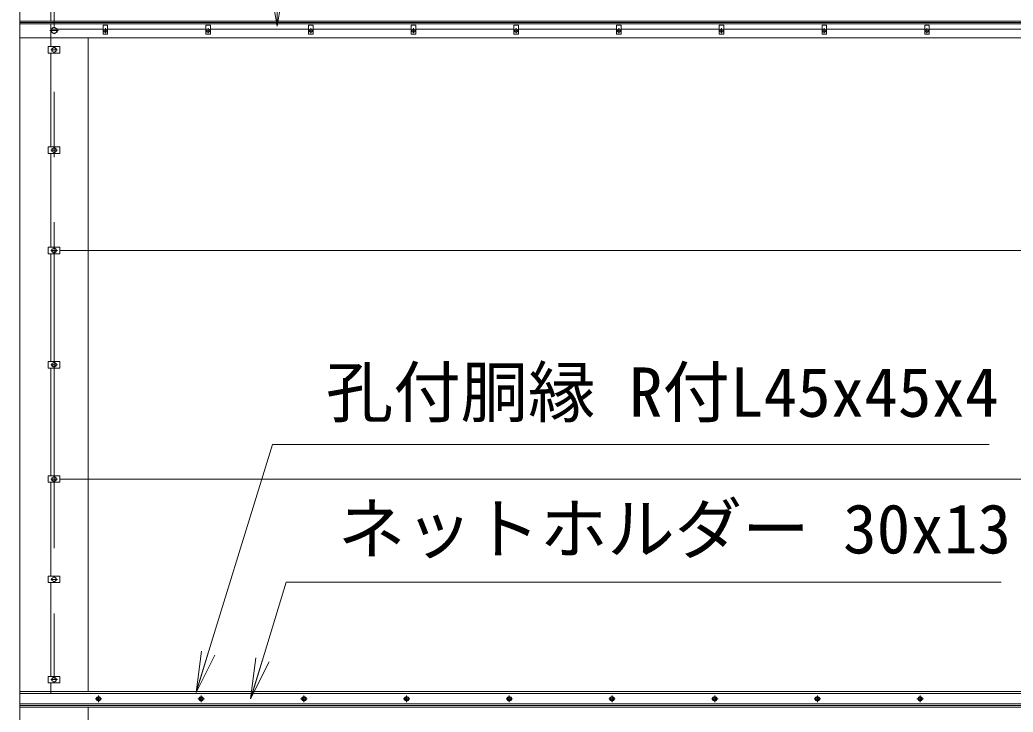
# Model space of a CAD drawing. Units: millimetres at full size; details may follow other scales. Extents: x -12600 to 12600, y -8910 to 8910.
# Drawn here: x -9497 to -6595, y -1998 to 25 of the extents above; entities that cross this region are included whole.
import ezdxf
from ezdxf.enums import TextEntityAlignment as Align

# ---------------------------------------------------------------- set-up
doc = ezdxf.new("R2010")
doc.units = ezdxf.units.MM
doc.header["$LTSCALE"] = 30
doc.linetypes.add('USER1', pattern=[50.8, 31.75, -6.35, 6.35, -6.35])
for name, color, linetype, lineweight in [('0-0_D-STR-TXT', 7, 'Continuous', 13), ('0-2_D-BMK', 2, 'USER1', 13), ('0-3_D-STR3', 3, 'Continuous', 13), ('0-4_D-STR1', 1, 'Continuous', 18), ('0-6_0', 7, 'Continuous', 18)]:
    doc.layers.add(name, color=color, linetype=linetype, lineweight=lineweight)
doc.styles.add('ＭＳ ゴシック', font='')
doc.styles.get('ＭＳ ゴシック').set_extended_font_data('MS Gothic')

# ---------------------------------------------------------------- blocks, each defined once
blk = doc.blocks.new('_Open')
at = {"layer": '0-6_0'}
blk.add_line((-30, 5), (0, 0), dxfattribs=at)
blk.add_lwpolyline([(-30, -5), (0, 0), (-30, 0)], dxfattribs=at)

msp = doc.modelspace()

# ---------------------------------------------------------------- linework, layer by layer
at = {"layer": '0-0_D-STR-TXT'}
msp.add_line((-8745.65, 621.02), (-8745.65, 8.82), dxfattribs=at)
for points in [[(-6665.31, -1215.84), (-8758.95, -1215.84), (-8981.89, -1938.15)], [(-6630.2, -1618.06), (-8719.27, -1618.06), (-8822.53, -1957.35)]]:
    msp.add_lwpolyline(points, dxfattribs=at)
at = {"layer": '0-2_D-BMK'}
for p, q in [((-9397.14, -3042.65), (-9397.14, 7077.35)), ((-9247.14, 0.79), (-9247.14, -14.09)), ((-8947.14, 0.79), (-8947.14, -14.09)), ((-8647.14, 0.79), (-8647.14, -14.09)), ((-8347.14, 0.79), (-8347.14, -14.09)), ((-8047.14, 0.79), (-8047.14, -14.09)), ((-7747.14, 0.79), (-7747.14, -14.09)), ((-7447.14, 0.79), (-7447.14, -14.09)), ((-7147.14, 0.79), (-7147.14, -14.09)), ((-6847.14, 0.79), (-6847.14, -14.09)), ((-9384.39, -5.65), (-9409.89, -5.65)), ((-9254.58, -6.65), (-9239.71, -6.65)), ((-8954.58, -6.65), (-8939.71, -6.65)), ((-8654.58, -6.65), (-8639.71, -6.65)), ((-8354.58, -6.65), (-8339.71, -6.65)), ((-8054.58, -6.65), (-8039.71, -6.65)), ((-7754.58, -6.65), (-7739.71, -6.65)), ((-7454.58, -6.65), (-7439.71, -6.65)), ((-7154.58, -6.65), (-7139.71, -6.65)), ((-6854.58, -6.65), (-6839.71, -6.65)), ((-9407.14, -62.65), (-9387.14, -62.65)), ((-9407.14, -355.65), (-9387.14, -355.65)), ((-9407.14, -648.65), (-9387.14, -648.65)), ((-9407.14, -982.65), (-9387.14, -982.65)), ((-9407.14, -1316.65), (-9387.14, -1316.65)), ((-9407.14, -1609.65), (-9387.14, -1609.65)), ((-9407.14, -1902.65), (-9387.14, -1902.65)), ((-9257.47, -1958.65), (-9276.82, -1958.65)), ((-9267.14, -1948.98), (-9267.14, -1968.33)), ((-8957.47, -1958.65), (-8976.82, -1958.65)), ((-8967.14, -1948.98), (-8967.14, -1968.33)), ((-8657.47, -1958.65), (-8676.82, -1958.65)), ((-8667.14, -1948.98), (-8667.14, -1968.33)), ((-8357.47, -1958.65), (-8376.82, -1958.65)), ((-8367.14, -1948.98), (-8367.14, -1968.33)), ((-8057.47, -1958.65), (-8076.82, -1958.65)), ((-8067.14, -1948.98), (-8067.14, -1968.33)), ((-7757.47, -1958.65), (-7776.82, -1958.65)), ((-7767.14, -1948.98), (-7767.14, -1968.33)), ((-7457.47, -1958.65), (-7476.82, -1958.65)), ((-7467.14, -1948.98), (-7467.14, -1968.33)), ((-7157.47, -1958.65), (-7176.82, -1958.65)), ((-7167.14, -1948.98), (-7167.14, -1968.33)), ((-6857.47, -1958.65), (-6876.82, -1958.65)), ((-6867.14, -1948.98), (-6867.14, -1968.33))]:
    msp.add_line(p, q, dxfattribs=at)
at = {"layer": '0-3_D-STR3'}
for p, q in [((-9407.14, 22.35), (-9407.14, 87.85)), ((-9407.14, -53.15), (-9407.14, 12.35)), ((-9253.64, 9.35), (-9253.64, -16.65)), ((-9240.64, 9.35), (-9253.64, 9.35)), ((-9240.64, 9.35), (-9240.64, -16.65)), ((-8953.64, 9.35), (-8953.64, -16.65)), ((-8940.64, 9.35), (-8953.64, 9.35)), ((-8940.64, 9.35), (-8940.64, -16.65)), ((-8653.64, 9.35), (-8653.64, -16.65)), ((-8640.64, 9.35), (-8653.64, 9.35)), ((-8640.64, 9.35), (-8640.64, -16.65)), ((-8353.64, 9.35), (-8353.64, -16.65)), ((-8340.64, 9.35), (-8353.64, 9.35)), ((-8340.64, 9.35), (-8340.64, -16.65)), ((-8053.64, 9.35), (-8053.64, -16.65)), ((-8040.64, 9.35), (-8053.64, 9.35)), ((-8040.64, 9.35), (-8040.64, -16.65)), ((-7753.64, 9.35), (-7753.64, -16.65)), ((-7740.64, 9.35), (-7753.64, 9.35)), ((-7740.64, 9.35), (-7740.64, -16.65)), ((-7453.64, 9.35), (-7453.64, -16.65)), ((-7440.64, 9.35), (-7453.64, 9.35)), ((-7440.64, 9.35), (-7440.64, -16.65)), ((-7153.64, 9.35), (-7153.64, -16.65)), ((-7140.64, 9.35), (-7153.64, 9.35)), ((-7140.64, 9.35), (-7140.64, -16.65)), ((-6853.64, 9.35), (-6853.64, -16.65)), ((-6840.64, 9.35), (-6853.64, 9.35)), ((-6840.64, 9.35), (-6840.64, -16.65)), ((-9407.14, -1.65), (-9253.64, -1.65)), ((-9397.14, -15.47), (-9405.64, -10.56)), ((-9388.64, -10.56), (-9397.14, -15.47)), ((-9240.64, -16.65), (-9253.64, -16.65)), ((-9240.64, -1.65), (-8953.64, -1.65)), ((-8940.64, -16.65), (-8953.64, -16.65)), ((-8940.64, -1.65), (-8653.64, -1.65)), ((-8640.64, -16.65), (-8653.64, -16.65)), ((-8640.64, -1.65), (-8353.64, -1.65)), ((-8340.64, -16.65), (-8353.64, -16.65)), ((-8340.64, -1.65), (-8053.64, -1.65)), ((-8040.64, -16.65), (-8053.64, -16.65)), ((-8040.64, -1.65), (-7753.64, -1.65)), ((-7740.64, -16.65), (-7753.64, -16.65)), ((-7740.64, -1.65), (-7453.64, -1.65)), ((-7440.64, -16.65), (-7453.64, -16.65)), ((-7440.64, -1.65), (-7153.64, -1.65)), ((-7140.64, -16.65), (-7153.64, -16.65)), ((-7140.64, -1.65), (-6853.64, -1.65)), ((-6840.64, -16.65), (-6853.64, -16.65)), ((-6840.64, -1.65), (-6553.64, -1.65)), ((-9414.34, -53.15), (-9379.94, -53.15)), ((-9414.34, -53.15), (-9414.34, -72.15)), ((-9403.64, -58.9), (-9397.14, -55.15)), ((-9397.14, -55.15), (-9390.64, -58.9)), ((-9379.94, -53.15), (-9379.94, -72.15)), ((-9414.34, -72.15), (-9379.94, -72.15)), ((-9407.14, -346.15), (-9407.14, -72.15)), ((-9403.64, -66.41), (-9403.64, -58.9)), ((-9397.14, -70.16), (-9403.64, -66.41)), ((-9390.64, -66.41), (-9397.14, -70.16)), ((-9390.64, -58.9), (-9390.64, -66.41)), ((-9414.34, -346.15), (-9379.94, -346.15)), ((-9414.34, -346.15), (-9414.34, -365.15)), ((-9403.64, -351.9), (-9397.14, -348.15)), ((-9397.14, -348.15), (-9390.64, -351.9)), ((-9379.94, -346.15), (-9379.94, -365.15)), ((-9414.34, -365.15), (-9379.94, -365.15)), ((-9407.14, -639.15), (-9407.14, -365.15)), ((-9403.64, -359.41), (-9403.64, -351.9)), ((-9397.14, -363.16), (-9403.64, -359.41)), ((-9390.64, -359.41), (-9397.14, -363.16)), ((-9390.64, -351.9), (-9390.64, -359.41)), ((-9414.34, -639.15), (-9379.94, -639.15)), ((-9414.34, -639.15), (-9414.34, -658.15)), ((-9414.34, -658.15), (-9379.94, -658.15)), ((-9407.14, -973.15), (-9407.14, -658.15)), ((-9403.64, -644.9), (-9397.14, -641.15)), ((-9403.64, -652.41), (-9403.64, -644.9)), ((-9397.14, -656.16), (-9403.64, -652.41)), ((-9397.14, -641.15), (-9390.64, -644.9)), ((-9390.64, -652.41), (-9397.14, -656.16)), ((-9390.64, -644.9), (-9390.64, -652.41)), ((-9379.94, -639.15), (-9379.94, -658.15)), ((-9379.94, -648.65), (-6406.64, -648.65)), ((-9414.34, -973.15), (-9379.94, -973.15)), ((-9414.34, -973.15), (-9414.34, -992.15)), ((-9403.64, -978.9), (-9397.14, -975.15)), ((-9403.64, -986.41), (-9403.64, -978.9)), ((-9397.14, -990.16), (-9403.64, -986.41)), ((-9397.14, -975.15), (-9390.64, -978.9)), ((-9390.64, -986.41), (-9397.14, -990.16)), ((-9390.64, -978.9), (-9390.64, -986.41)), ((-9379.94, -973.15), (-9379.94, -992.15)), ((-9414.34, -992.15), (-9379.94, -992.15)), ((-9407.14, -1307.15), (-9407.14, -992.15)), ((-9414.34, -1307.15), (-9379.94, -1307.15)), ((-9414.34, -1307.15), (-9414.34, -1326.15)), ((-9414.34, -1326.15), (-9379.94, -1326.15)), ((-9407.14, -1600.15), (-9407.14, -1326.15)), ((-9403.64, -1312.9), (-9397.14, -1309.15)), ((-9403.64, -1320.41), (-9403.64, -1312.9)), ((-9397.14, -1324.16), (-9403.64, -1320.41)), ((-9397.14, -1309.15), (-9390.64, -1312.9)), ((-9390.64, -1320.41), (-9397.14, -1324.16)), ((-9390.64, -1312.9), (-9390.64, -1320.41)), ((-9379.94, -1307.15), (-9379.94, -1326.15)), ((-9379.94, -1316.65), (-6406.64, -1316.65)), ((-9414.34, -1600.15), (-9379.94, -1600.15)), ((-9414.34, -1600.15), (-9414.34, -1619.15)), ((-9414.34, -1619.15), (-9379.94, -1619.15)), ((-9407.14, -1893.15), (-9407.14, -1619.15)), ((-9403.64, -1605.9), (-9397.14, -1602.15)), ((-9403.64, -1613.41), (-9403.64, -1605.9)), ((-9397.14, -1617.16), (-9403.64, -1613.41)), ((-9397.14, -1602.15), (-9390.64, -1605.9)), ((-9390.64, -1613.41), (-9397.14, -1617.16)), ((-9390.64, -1605.9), (-9390.64, -1613.41)), ((-9379.94, -1600.15), (-9379.94, -1619.15)), ((-9414.34, -1893.15), (-9379.94, -1893.15)), ((-9414.34, -1893.15), (-9414.34, -1912.15)), ((-9414.34, -1912.15), (-9379.94, -1912.15)), ((-9407.14, -1943.65), (-9407.14, -1912.15)), ((-9403.64, -1898.9), (-9397.14, -1895.15)), ((-9403.64, -1906.41), (-9403.64, -1898.9)), ((-9397.14, -1910.16), (-9403.64, -1906.41)), ((-9397.14, -1895.15), (-9390.64, -1898.9)), ((-9390.64, -1906.41), (-9397.14, -1910.16)), ((-9390.64, -1898.9), (-9390.64, -1906.41)), ((-9379.94, -1893.15), (-9379.94, -1912.15)), ((-4397.14, -1943.65), (-9497.14, -1943.65)), ((-4397.14, -1973.65), (-9497.14, -1973.65))]:
    msp.add_line(p, q, dxfattribs=at)
for points in [[(-9405.64, -10.56), (-9405.64, -0.75), (-9397.14, 4.16)], [(-9397.14, 4.16), (-9388.64, -0.75), (-9388.64, -10.56)]]:
    msp.add_lwpolyline(points, dxfattribs=at)
for points in [[(-9267.14, -1952.9), (-9272.12, -1955.78), (-9272.12, -1961.53), (-9267.14, -1964.4), (-9262.17, -1961.53), (-9262.17, -1955.78)], [(-8967.14, -1952.9), (-8972.12, -1955.78), (-8972.12, -1961.53), (-8967.14, -1964.4), (-8962.17, -1961.53), (-8962.17, -1955.78)], [(-8667.14, -1952.9), (-8672.12, -1955.78), (-8672.12, -1961.53), (-8667.14, -1964.4), (-8662.17, -1961.53), (-8662.17, -1955.78)], [(-8367.14, -1952.9), (-8372.12, -1955.78), (-8372.12, -1961.53), (-8367.14, -1964.4), (-8362.17, -1961.53), (-8362.17, -1955.78)], [(-8067.14, -1952.9), (-8072.12, -1955.78), (-8072.12, -1961.53), (-8067.14, -1964.4), (-8062.17, -1961.53), (-8062.17, -1955.78)], [(-7767.14, -1952.9), (-7772.12, -1955.78), (-7772.12, -1961.53), (-7767.14, -1964.4), (-7762.17, -1961.53), (-7762.17, -1955.78)], [(-7467.14, -1952.9), (-7472.12, -1955.78), (-7472.12, -1961.53), (-7467.14, -1964.4), (-7462.17, -1961.53), (-7462.17, -1955.78)], [(-7167.14, -1952.9), (-7172.12, -1955.78), (-7172.12, -1961.53), (-7167.14, -1964.4), (-7162.17, -1961.53), (-7162.17, -1955.78)], [(-6867.14, -1952.9), (-6872.12, -1955.78), (-6872.12, -1961.53), (-6867.14, -1964.4), (-6862.17, -1961.53), (-6862.17, -1955.78)]]:
    msp.add_lwpolyline(points, close=True, dxfattribs=at)
for centre, radius in [((-9397.14, -5.65), 8.25), ((-9247.14, -6.65), 5.25), ((-8947.14, -6.65), 5.25), ((-8647.14, -6.65), 5.25), ((-8347.14, -6.65), 5.25), ((-8047.14, -6.65), 5.25), ((-7747.14, -6.65), 5.25), ((-7447.14, -6.65), 5.25), ((-7147.14, -6.65), 5.25), ((-6847.14, -6.65), 5.25), ((-9397.14, -62.65), 6.25), ((-9397.14, -355.65), 6.25), ((-9397.14, -648.65), 6.25), ((-9397.14, -982.65), 6.25), ((-9397.14, -1316.65), 6.25), ((-9397.14, -1609.65), 6.25), ((-9397.14, -1902.65), 6.25), ((-9267.14, -1958.65), 6.5), ((-9267.14, -1958.65), 4.98), ((-8967.14, -1958.65), 6.5), ((-8967.14, -1958.65), 4.98), ((-8667.14, -1958.65), 6.5), ((-8667.14, -1958.65), 4.98), ((-8367.14, -1958.65), 6.5), ((-8367.14, -1958.65), 4.98), ((-8067.14, -1958.65), 6.5), ((-8067.14, -1958.65), 4.98), ((-7767.14, -1958.65), 6.5), ((-7767.14, -1958.65), 4.98), ((-7467.14, -1958.65), 6.5), ((-7467.14, -1958.65), 4.98), ((-7167.14, -1958.65), 6.5), ((-7167.14, -1958.65), 4.98), ((-6867.14, -1958.65), 6.5), ((-6867.14, -1958.65), 4.98)]:
    msp.add_circle(centre, radius, dxfattribs=at)
at = {"layer": '0-4_D-STR1'}
for p, q in [((-9497.14, 21.35), (-4397.14, 21.35)), ((-9497.14, 17.35), (-4397.14, 17.35)), ((-9497.14, 13.35), (-4397.14, 13.35)), ((-9497.14, -27.65), (-4397.14, -27.65)), ((-9297.14, -1937.65), (-9297.14, -27.65)), ((-9497.14, -1937.65), (-4397.14, -1937.65)), ((-9497.14, -1978.65), (-4397.14, -1978.65)), ((-9497.14, -1982.65), (-4397.14, -1982.65))]:
    msp.add_line(p, q, dxfattribs=at)
msp.add_lwpolyline([(-9297.14, 7017.35), (-9497.14, 7017.35), (-9497.14, -2982.65), (-9297.14, -2982.65), (-9297.14, -1982.65)], dxfattribs=at)

# ---------------------------------------------------------------- block references
at = {"layer": '0-0_D-STR-TXT', "xscale": 4, "yscale": 4}
for p, rotation in [((-8745.65, 6.82), 270), ((-8982.48, -1940.06), 252.84683), ((-8823.11, -1959.26), 253.07328)]:
    msp.add_blockref('_Open', p, dxfattribs=dict(at, rotation=rotation))

# ---------------------------------------------------------------- texts
at = {"layer": '0-0_D-STR-TXT', "style": 'ＭＳ ゴシック'}
for s, p in [('孔付胴縁 R付L45x45x4', (-8603.13, -1178.08)), ('ネットホルダー 30x13', (-8568.02, -1577.26))]:
    msp.add_text(s, height=144.3, dxfattribs=at).set_placement(p, align=Align.BOTTOM_LEFT)

doc.saveas('drawing.dxf')
